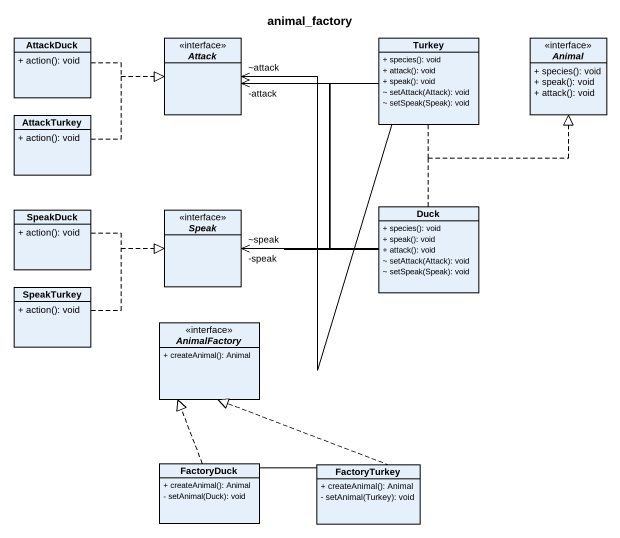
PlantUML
@startuml
title animal_factory
hide circle
hide empty members
skinparam classAttributeIconSize 0
class AttackDuck {
  + action(): void
}
interface Attack
class Turkey {
  + species(): void
  + attack(): void
  + speak(): void
  ~ setAttack(Attack): void
  ~ setSpeak(Speak): void
}
interface Animal <<interface>> {
  + species(): void
  + speak(): void
  + attack(): void
}
class AttackTurkey {
  + action(): void
}
class SpeakDuck {
  + action(): void
}
interface Speak
class Duck {
  + species(): void
  + speak(): void
  + attack(): void
  ~ setAttack(Attack): void
  ~ setSpeak(Speak): void
}
class SpeakTurkey {
  + action(): void
}
interface AnimalFactory <<interface>> {
  + createAnimal(): Animal
}
class FactoryDuck {
  + createAnimal(): Animal
  - setAnimal(Duck): void
}
class FactoryTurkey {
  + createAnimal(): Animal
  - setAnimal(Turkey): void
}
AttackDuck .right.|> Attack
Turkey -left-> "~attack" Attack
Turkey .right.|> Animal
Turkey --> "~speak" Speak
AttackTurkey .right.|> Attack
SpeakDuck .right.|> Speak
Duck -up-> "-attack" Attack
Duck .up.|> Animal
Duck -left-> "-speak" Speak
SpeakTurkey .right.|> Speak
FactoryDuck .up.|> AnimalFactory
FactoryTurkey .up.|> AnimalFactory
@enduml
